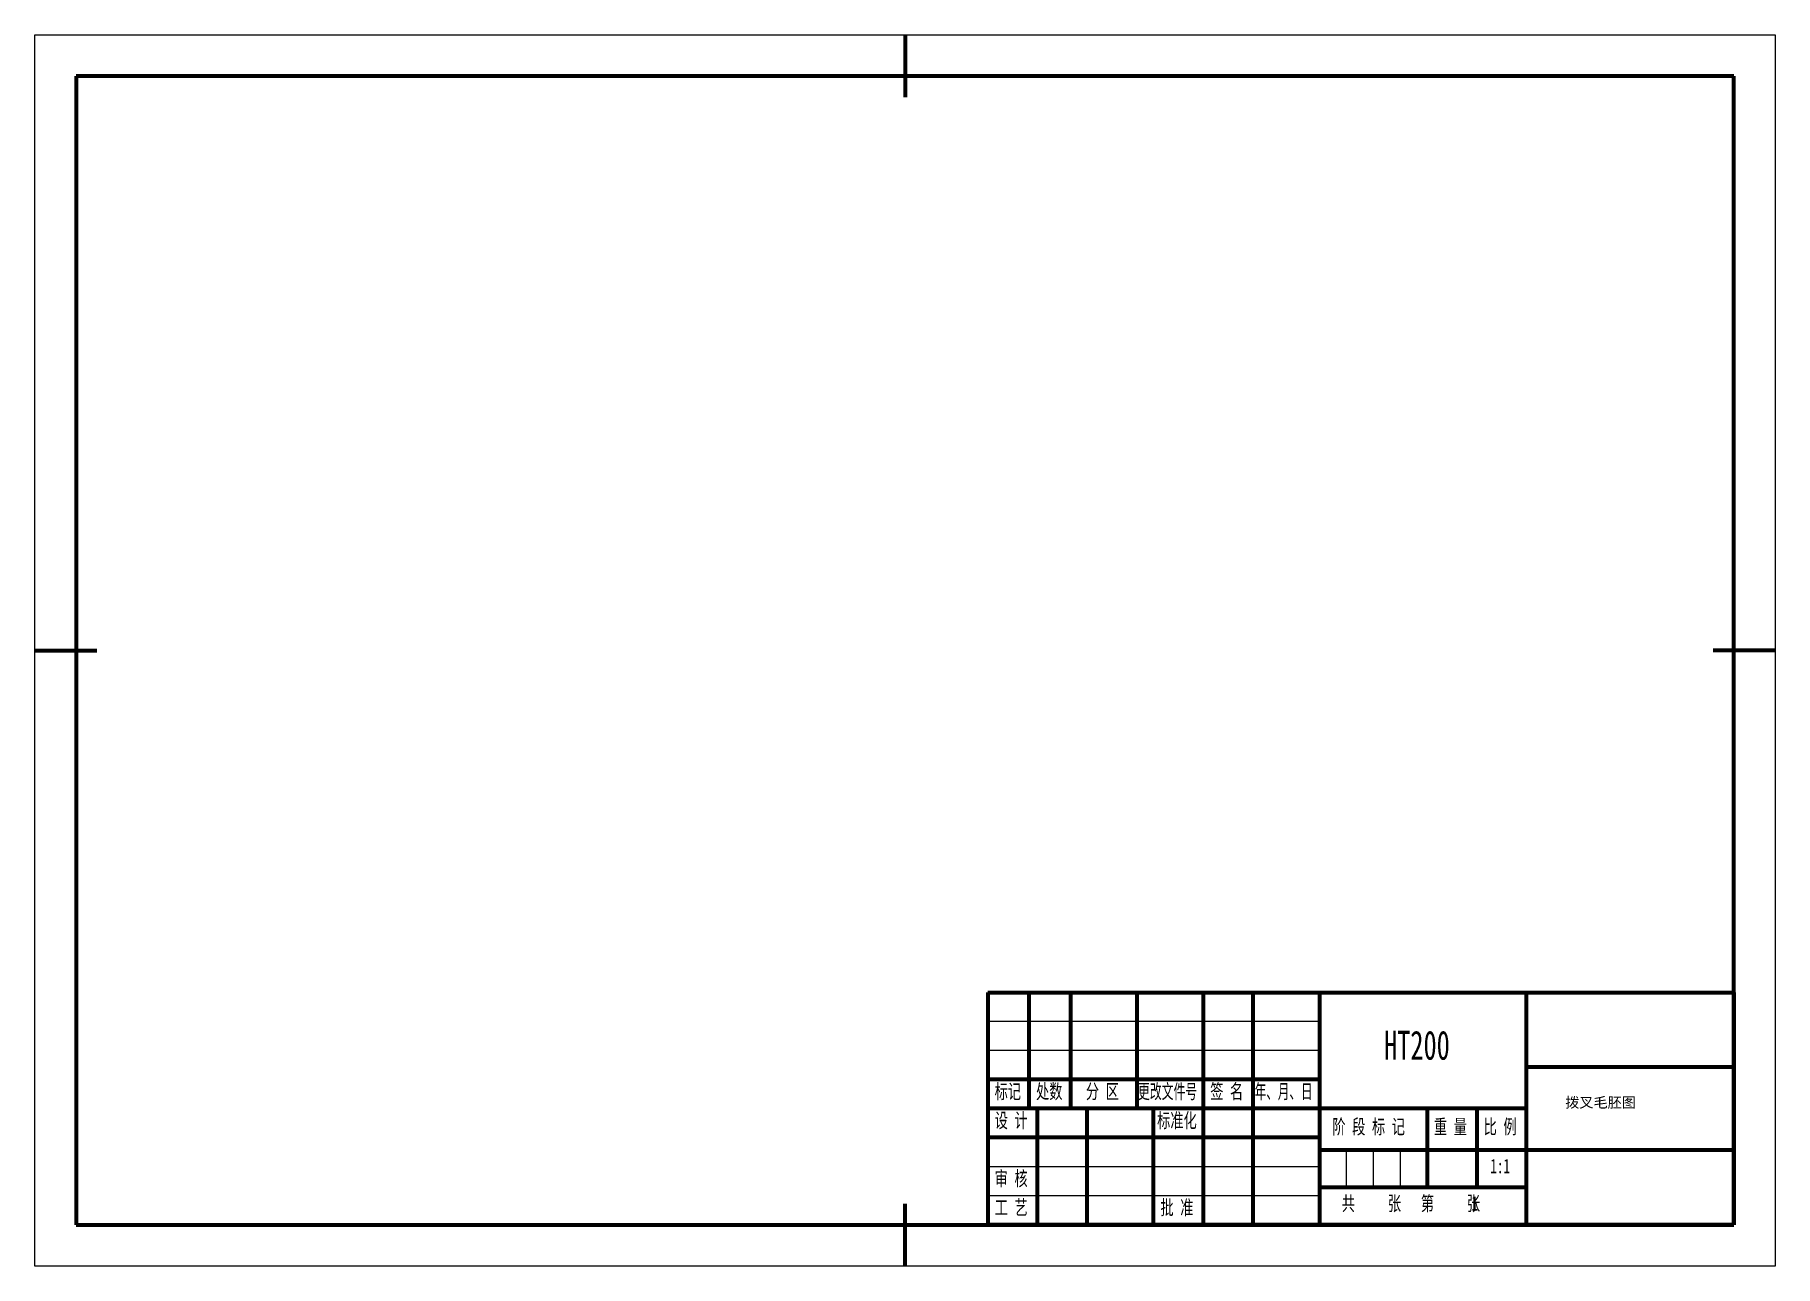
# Model space of a CAD drawing. Header units: millimetres. Extents: x -210 to 210, y -148 to 148.
import ezdxf

# ---------------------------------------------------------------- set-up
doc = ezdxf.new("R2010")
doc.units = ezdxf.units.MM
doc.layers.add('CAXA0', color=7, linetype='Continuous', lineweight=70)
doc.layers.add('CAXA3', color=7, linetype='Continuous', lineweight=25)
doc.styles.add('TextStyle0', font='', dxfattribs={"width": 0.599418})
doc.styles.add('TextStyle1', font='', dxfattribs={"width": 0.585181})
doc.styles.add('标准', font='', dxfattribs={"width": 0.667})
doc.styles.get('TextStyle0').set_extended_font_data('仿宋_GB2312')
doc.styles.get('TextStyle1').set_extended_font_data('仿宋_GB2312')
doc.styles.get('标准').set_extended_font_data('仿宋_GB2312')

# ---------------------------------------------------------------- blocks, each defined once
blk = doc.blocks.new('CAXBLOCK43', base_point=(200, -138.5))
at = {"layer": 'CAXA0', "color": 0, "linetype": 'Continuous', "lineweight": 25}
for p, q in [((-210, 148.5), (210, 148.5)), ((-210, -148.5), (-210, 148.5)), ((210, 148.5), (210, -148.5)), ((210, -148.5), (-210, -148.5))]:
    blk.add_line(p, q, dxfattribs=at)
at = {"layer": 'CAXA0', "color": 0, "linetype": 'Continuous', "lineweight": 70}
for p, q in [((0, 148.5), (0, 133.5)), ((200, 138.5), (-200, 138.5)), ((-200, 138.5), (-200, -138.5)), ((200, -138.5), (200, 138.5)), ((-210, 0), (-195, 0)), ((210, 0), (195, 0)), ((0, -148.5), (0, -133.5)), ((-200, -138.5), (200, -138.5))]:
    blk.add_line(p, q, dxfattribs=at)
blk = doc.blocks.new('CAXBLOCK48')
at = {"layer": 'CAXA0', "color": 0, "linetype": 'Continuous', "lineweight": 25, "insert": (115.6, -91.7), "char_height": 7, "attachment_point": 1, "style": '标准'}
blk.add_mtext('\\f仿宋_GB2312|b0|i0|p34;HT200', dxfattribs=at)
blk = doc.blocks.new('CAXBLOCK49')
at = {"layer": 'CAXA0', "color": 0, "linetype": 'Continuous', "lineweight": 25, "insert": (141.25, -122.6), "char_height": 3.5, "attachment_point": 1, "style": '标准'}
blk.add_mtext('\\f仿宋_GB2312|b0|i0|p34;1:1', dxfattribs=at)
blk = doc.blocks.new('CAXBLOCK51')
at = {"layer": 'CAXA0', "color": 0, "linetype": 'Continuous', "lineweight": 25, "insert": (136.7, -131.6), "char_height": 3.5, "attachment_point": 1, "style": '标准'}
blk.add_mtext('\\f仿宋_GB2312|b0|i0|p34;1', dxfattribs=at)

msp = doc.modelspace()

# ---------------------------------------------------------------- linework, layer by layer
at = {"layer": 'CAXA0', "linetype": 'Continuous', "lineweight": 70}
for p, q in [((20, -82.5), (200, -82.5)), ((20, -82.5), (20, -138.5)), ((30, -110.5), (30, -82.5)), ((40, -110.5), (40, -82.5)), ((56, -110.5), (56, -82.5)), ((72, -110.5), (72, -82.5)), ((84, -110.5), (84, -82.5)), ((100, -82.5), (100, -138.5)), ((150, -138.5), (150, -82.5)), ((200, -82.5), (200, -138.5)), ((200, -100.5), (150, -100.5)), ((100, -103.5), (20, -103.5)), ((150, -110.5), (20, -110.5)), ((32, -138.5), (32, -110.5)), ((44, -138.5), (44, -110.5)), ((60, -138.5), (60, -110.5)), ((72, -138.5), (72, -110.5)), ((84, -138.5), (84, -110.5)), ((126, -110.5), (126, -129.5)), ((138, -110.5), (138, -129.5)), ((100, -117.5), (20, -117.5)), ((150, -120.5), (100, -120.5)), ((200, -120.5), (150, -120.5)), ((150, -129.5), (100, -129.5)), ((200, -138.5), (20, -138.5))]:
    msp.add_line(p, q, dxfattribs=at)
at = {"layer": 'CAXA3', "linetype": 'Continuous', "lineweight": 25}
for p, q in [((100, -89.5), (20, -89.5)), ((100, -96.5), (20, -96.5)), ((106.5, -120.5), (106.5, -129.5)), ((113, -120.5), (113, -129.5)), ((119.5, -120.5), (119.5, -129.5)), ((100, -124.5), (20, -124.5)), ((100, -131.5), (20, -131.5))]:
    msp.add_line(p, q, dxfattribs=at)

# ---------------------------------------------------------------- block references
at = {"layer": 'CAXA0', "linetype": 'Continuous', "lineweight": 70}
msp.add_blockref('CAXBLOCK43', (200, -138.5), dxfattribs=at)
at = {"layer": 'CAXA0', "linetype": 'Continuous', "lineweight": 25}
for name in ['CAXBLOCK48', 'CAXBLOCK49', 'CAXBLOCK51']:
    msp.add_blockref(name, (0, 0), dxfattribs=at)

# ---------------------------------------------------------------- texts
at = {"insert": (159.33, -107.76), "char_height": 2.5, "attachment_point": 1}
msp.add_mtext_dynamic_manual_height_columns('\\pxt3;{\\fSimSun|b0|i0|c134|p2;拨叉毛胚图}', width=40.6666, gutter_width=12.5, heights=[0], dxfattribs=at)
at = {"layer": 'CAXA0', "char_height": 3.5, "attachment_point": 1}
for s, insert, style in [('\\f仿宋_GB2312|b0|i0|p34;标记', (21.63, -104.6), '标准'), ('\\f仿宋_GB2312|b0|i0|p34;处数', (31.63, -104.6), '标准'), ('\\f仿宋_GB2312|b0|i0|p34;分 区', (43.65, -104.6), '标准'), ('\\f仿宋_GB2312|b0|i0|p34;更改文件号', (56.22, -104.6), 'TextStyle0'), ('\\f仿宋_GB2312|b0|i0|p34;签 名', (73.65, -104.6), '标准'), ('\\f仿宋_GB2312|b0|i0|p34;年、月、日', (84.39, -104.6), 'TextStyle1'), ('\\f仿宋_GB2312|b0|i0|p34;设 计', (21.65, -111.6), '标准'), ('\\f仿宋_GB2312|b0|i0|p34;设 计', (21.65, -111.6), '标准'), ('\\f仿宋_GB2312|b0|i0|p34;标准化', (60.85, -111.6), '标准'), ('\\f仿宋_GB2312|b0|i0|p34;阶 段 标 记', (103.15, -113.1), '标准'), ('\\f仿宋_GB2312|b0|i0|p34;重 量', (127.65, -113.1), '标准'), ('\\f仿宋_GB2312|b0|i0|p34;比 例', (139.65, -113.1), '标准'), ('\\f仿宋_GB2312|b0|i0|p34;审 核', (21.65, -125.6), '标准'), ('\\f仿宋_GB2312|b0|i0|p34;工 艺', (21.65, -132.6), '标准'), ('\\f仿宋_GB2312|b0|i0|p34;批 准', (61.65, -132.6), '标准'), ('\\f仿宋_GB2312|b0|i0|p34;共     张   第     张', (105.41, -131.6), '标准')]:
    msp.add_mtext(s, dxfattribs=dict(at, insert=insert, style=style))

doc.saveas('drawing.dxf')
